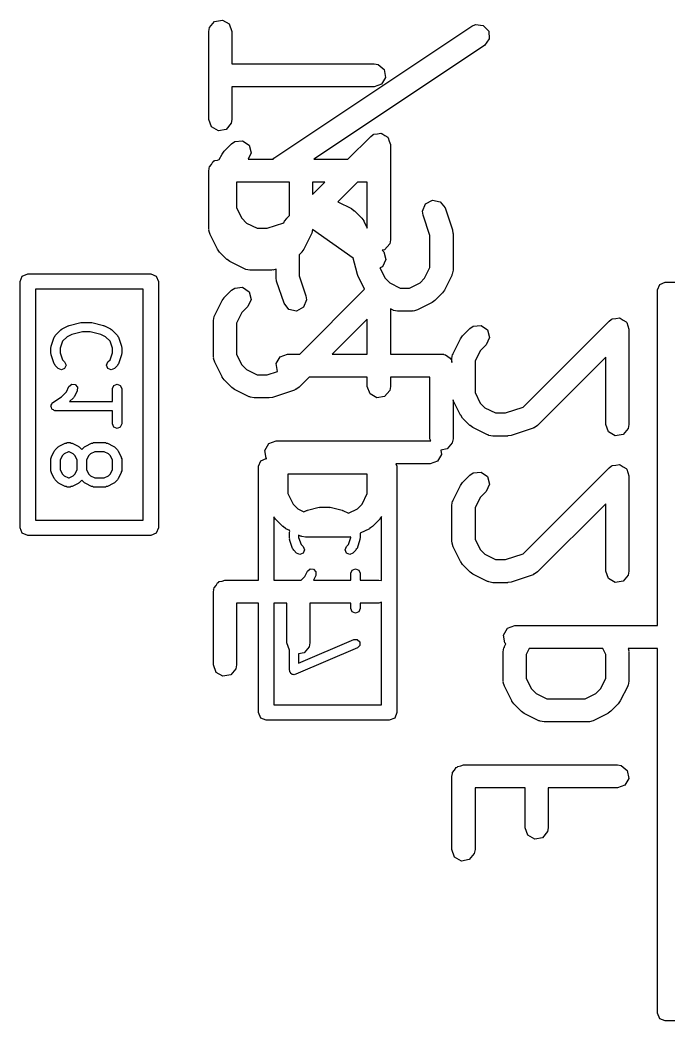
# Model space of a CAD drawing. Extents: x 0.04 to 2.09, y 0.3 to 3.78.
# Drawn here: x 1.0965 to 1.2625, y 0.2996 to 0.5556 of the extents above; entities that cross this region are included whole.
import ezdxf

# ---------------------------------------------------------------- set-up
doc = ezdxf.new("R2010")
doc.units = 0
doc.header["$MEASUREMENT"] = 0
doc.layers.add('BLACK', color=7, linetype='CONTINUOUS')

msp = doc.modelspace()

# ---------------------------------------------------------------- linework, layer by layer
at = {"layer": 'BLACK', "linetype": 'CONTINUOUS'}
for p, q in [((1.14626, 0.555238), (1.14824, 0.555589)), ((1.14824, 0.555589), (1.14999, 0.554579)), ((1.14478, 0.552681), (1.14496, 0.553691)), ((1.14496, 0.553691), (1.14626, 0.555238)), ((1.14999, 0.554579), (1.15068, 0.552681)), ((1.16142, 0.520282), (1.21204, 0.554028)), ((1.21204, 0.554028), (1.21298, 0.55444)), ((1.21298, 0.55444), (1.21499, 0.554218)), ((1.21499, 0.554218), (1.21638, 0.552757)), ((1.14478, 0.530184), (1.14478, 0.552681)), ((1.15068, 0.552681), (1.15068, 0.544385)), ((1.21651, 0.550742), (1.21532, 0.549114)), ((1.21638, 0.552757), (1.21651, 0.550742)), ((1.21532, 0.549114), (1.17167, 0.520013)), ((1.15068, 0.544385), (1.1871, 0.544385)), ((1.1871, 0.544385), (1.18811, 0.544207)), ((1.18811, 0.544207), (1.18966, 0.542909)), ((1.18966, 0.542909), (1.19001, 0.54092)), ((1.19001, 0.54092), (1.189, 0.53917)), ((1.1871, 0.53848), (1.15068, 0.53848)), ((1.15068, 0.53848), (1.15068, 0.530184)), ((1.189, 0.53917), (1.1871, 0.53848)), ((1.14547, 0.528286), (1.14478, 0.530184)), ((1.15068, 0.530184), (1.15051, 0.529174)), ((1.14722, 0.527276), (1.14547, 0.528286)), ((1.14921, 0.527627), (1.14722, 0.527276)), ((1.15051, 0.529174), (1.14921, 0.527627)), ((1.18038, 0.520013), (1.18619, 0.525827)), ((1.18619, 0.525827), (1.18672, 0.526197)), ((1.18672, 0.526197), (1.18681, 0.526296)), ((1.18681, 0.526296), (1.18688, 0.52631)), ((1.18688, 0.52631), (1.18703, 0.526415)), ((1.18703, 0.526415), (1.18792, 0.526493)), ((1.18792, 0.526493), (1.1888, 0.526647)), ((1.1888, 0.526647), (1.18891, 0.52658)), ((1.18891, 0.52658), (1.18905, 0.526591)), ((1.18905, 0.526591), (1.18977, 0.526082)), ((1.18977, 0.526082), (1.19054, 0.525637)), ((1.19054, 0.525637), (1.19059, 0.52551)), ((1.19059, 0.52551), (1.1907, 0.525433)), ((1.1907, 0.525433), (1.19093, 0.524574)), ((1.1487, 0.522078), (1.15057, 0.523952)), ((1.15057, 0.523952), (1.15141, 0.524541)), ((1.15141, 0.524541), (1.15343, 0.524717)), ((1.15343, 0.524717), (1.15508, 0.523558)), ((1.15508, 0.523558), (1.1556, 0.521607)), ((1.19093, 0.524574), (1.19124, 0.523739)), ((1.19124, 0.523739), (1.19124, 0.499367)), ((1.14626, 0.519618), (1.14701, 0.519751)), ((1.14701, 0.519751), (1.14745, 0.519909)), ((1.14745, 0.519909), (1.14815, 0.52131)), ((1.14815, 0.52131), (1.14867, 0.522019)), ((1.14867, 0.522019), (1.1487, 0.522078)), ((1.1556, 0.521607), (1.15486, 0.520013)), ((1.15486, 0.520013), (1.16123, 0.520013)), ((1.16123, 0.520013), (1.16142, 0.520282)), ((1.17167, 0.520013), (1.18038, 0.520013)), ((1.14478, 0.51706), (1.14485, 0.517444)), ((1.14482, 0.517573), (1.14489, 0.517687)), ((1.14485, 0.517444), (1.14482, 0.517573)), ((1.14489, 0.517687), (1.14496, 0.51807)), ((1.14496, 0.51807), (1.14545, 0.518658)), ((1.14545, 0.518658), (1.14583, 0.519322)), ((1.14583, 0.519322), (1.14608, 0.519413)), ((1.14608, 0.519413), (1.14626, 0.519618)), ((1.14478, 0.502062), (1.14478, 0.51706)), ((1.15187, 0.514108), (1.15187, 0.507563)), ((1.1654, 0.514108), (1.15187, 0.514108)), ((1.1654, 0.505593), (1.1654, 0.514108)), ((1.17131, 0.514108), (1.17131, 0.510939)), ((1.17131, 0.510939), (1.17448, 0.514108)), ((1.17448, 0.514108), (1.17131, 0.514108)), ((1.18283, 0.514108), (1.17779, 0.509074)), ((1.18533, 0.514108), (1.18283, 0.514108)), ((1.18533, 0.502388), (1.18533, 0.514108)), ((1.20022, 0.508536), (1.202, 0.509498)), ((1.202, 0.509498), (1.20398, 0.509093)), ((1.15187, 0.507563), (1.15321, 0.504866)), ((1.17779, 0.509074), (1.18125, 0.507343)), ((1.18125, 0.507343), (1.18196, 0.506817)), ((1.19948, 0.506657), (1.20022, 0.508536)), ((1.20398, 0.509093), (1.20523, 0.50751)), ((1.20523, 0.50751), (1.20711, 0.501886)), ((1.15321, 0.504866), (1.15441, 0.503669)), ((1.16417, 0.504148), (1.1647, 0.504857)), ((1.1647, 0.504857), (1.16472, 0.504915)), ((1.16472, 0.504915), (1.1654, 0.505593)), ((1.18196, 0.506817), (1.18202, 0.50679)), ((1.18202, 0.50679), (1.1839, 0.504915)), ((1.1839, 0.504915), (1.1844, 0.504192)), ((1.19963, 0.505643), (1.19948, 0.506657)), ((1.20135, 0.500473), (1.19963, 0.505643)), ((1.14484, 0.501896), (1.14478, 0.502062)), ((1.1448, 0.501725), (1.14484, 0.501896)), ((1.15441, 0.503669), (1.15711, 0.50232)), ((1.15711, 0.50232), (1.15968, 0.50232)), ((1.15968, 0.50232), (1.16397, 0.50375)), ((1.16397, 0.50375), (1.16417, 0.504148)), ((1.1713, 0.502021), (1.17113, 0.501052)), ((1.18173, 0.494719), (1.1713, 0.502021)), ((1.1844, 0.504192), (1.18445, 0.504148)), ((1.18445, 0.504148), (1.18533, 0.502388)), ((1.20711, 0.501886), (1.20724, 0.501013)), ((1.14509, 0.500742), (1.1448, 0.501725)), ((1.14697, 0.496992), (1.14509, 0.500742)), ((1.17099, 0.500742), (1.16912, 0.496992)), ((1.17102, 0.500917), (1.17099, 0.500742)), ((1.17113, 0.501052), (1.17102, 0.500917)), ((1.19124, 0.499367), (1.19106, 0.498357)), ((1.20135, 0.492276), (1.20135, 0.500473)), ((1.20724, 0.501013), (1.20726, 0.500952)), ((1.20726, 0.500952), (1.20726, 0.491579)), ((1.14701, 0.496948), (1.14697, 0.496992)), ((1.14752, 0.496225), (1.14701, 0.496948)), ((1.16912, 0.496992), (1.16859, 0.496283)), ((1.18976, 0.49681), (1.18909, 0.496691)), ((1.18909, 0.496691), (1.18952, 0.496257)), ((1.19106, 0.498357), (1.18976, 0.49681)), ((1.14939, 0.49435), (1.14752, 0.496225)), ((1.14945, 0.494323), (1.14939, 0.49435)), ((1.15016, 0.493797), (1.14945, 0.494323)), ((1.16857, 0.496225), (1.16789, 0.495547)), ((1.16789, 0.495547), (1.16789, 0.490183)), ((1.16859, 0.496283), (1.16857, 0.496225)), ((1.18269, 0.490862), (1.18173, 0.494719)), ((1.19004, 0.494306), (1.18919, 0.492476)), ((1.18952, 0.496257), (1.19004, 0.494306)), ((1.15391, 0.491922), (1.15016, 0.493797)), ((1.15409, 0.491902), (1.15391, 0.491922)), ((1.15422, 0.491789), (1.15409, 0.491902)), ((1.15523, 0.49161), (1.15422, 0.491789)), ((1.16085, 0.49161), (1.15523, 0.49161)), ((1.16102, 0.491671), (1.16085, 0.49161)), ((1.16119, 0.49163), (1.16102, 0.491671)), ((1.16198, 0.491865), (1.16119, 0.49163)), ((1.16198, 0.489704), (1.16198, 0.491865)), ((1.18919, 0.492476), (1.18856, 0.492181)), ((1.18856, 0.492181), (1.18986, 0.489578)), ((1.2, 0.489578), (1.20135, 0.492276)), ((1.20726, 0.491579), (1.20708, 0.490569)), ((1.09646, 0.488681), (1.09703, 0.490073)), ((1.09703, 0.490073), (1.09843, 0.49065)), ((1.09843, 0.49065), (1.12992, 0.49065)), ((1.12992, 0.49065), (1.13131, 0.490073)), ((1.13131, 0.490073), (1.13189, 0.488681)), ((1.16201, 0.489643), (1.16198, 0.489704)), ((1.16213, 0.48877), (1.16201, 0.489643)), ((1.16789, 0.490183), (1.16961, 0.485013)), ((1.18277, 0.490746), (1.18269, 0.490862)), ((1.18292, 0.490258), (1.18277, 0.490746)), ((1.18465, 0.486789), (1.18292, 0.490258)), ((1.18986, 0.489578), (1.19106, 0.488381)), ((1.19881, 0.488381), (1.2, 0.489578)), ((1.20695, 0.490258), (1.20507, 0.486509)), ((1.20697, 0.490433), (1.20695, 0.490258)), ((1.20708, 0.490569), (1.20697, 0.490433)), ((1.09646, 0.425689), (1.09646, 0.488681)), ((1.10039, 0.486713), (1.10039, 0.427657)), ((1.12795, 0.486713), (1.10039, 0.486713)), ((1.12795, 0.427657), (1.12795, 0.486713)), ((1.13189, 0.488681), (1.13189, 0.425689)), ((1.1487, 0.484582), (1.15057, 0.486457)), ((1.15057, 0.486457), (1.15141, 0.487045)), ((1.15141, 0.487045), (1.15343, 0.487221)), ((1.15343, 0.487221), (1.15508, 0.486063)), ((1.16401, 0.483146), (1.16213, 0.48877)), ((1.16802, 0.470159), (1.18465, 0.486789)), ((1.19106, 0.488381), (1.19375, 0.487032)), ((1.19375, 0.487032), (1.19611, 0.487032)), ((1.19611, 0.487032), (1.19881, 0.488381)), ((1.20507, 0.486509), (1.20455, 0.485799)), ((1.25957, 0.486575), (1.26014, 0.487967)), ((1.25957, 0.400708), (1.25957, 0.486575)), ((1.26014, 0.487967), (1.26154, 0.488543)), ((1.26154, 0.488543), (1.71035, 0.488543)), ((1.14815, 0.483815), (1.14867, 0.484524)), ((1.14867, 0.484524), (1.1487, 0.484582)), ((1.1556, 0.484112), (1.15475, 0.482281)), ((1.15508, 0.486063), (1.1556, 0.484112)), ((1.16976, 0.483999), (1.16902, 0.48212)), ((1.16961, 0.485013), (1.16976, 0.483999)), ((1.20452, 0.485741), (1.20264, 0.483866)), ((1.20455, 0.485799), (1.20452, 0.485741)), ((1.14627, 0.480065), (1.14815, 0.483815)), ((1.15475, 0.482281), (1.15321, 0.480745)), ((1.16527, 0.481564), (1.16401, 0.483146)), ((1.16724, 0.481159), (1.16527, 0.481564)), ((1.16902, 0.48212), (1.16724, 0.481159)), ((1.19174, 0.481439), (1.19124, 0.481689)), ((1.19124, 0.481689), (1.19124, 0.470159)), ((1.19191, 0.481418), (1.19174, 0.481439)), ((1.19205, 0.481305), (1.19191, 0.481418)), ((1.19813, 0.481439), (1.19714, 0.481146)), ((1.20188, 0.483313), (1.19813, 0.481439)), ((1.20192, 0.48336), (1.20188, 0.483313)), ((1.20264, 0.483866), (1.20192, 0.48336)), ((1.14596, 0.478745), (1.14614, 0.479755)), ((1.14614, 0.479755), (1.14625, 0.47989)), ((1.14625, 0.47989), (1.14627, 0.480065)), ((1.15321, 0.480745), (1.15187, 0.478048)), ((1.18533, 0.479115), (1.17637, 0.470159)), ((1.18533, 0.470159), (1.18533, 0.479115)), ((1.19306, 0.481127), (1.19205, 0.481305)), ((1.19681, 0.481127), (1.19306, 0.481127)), ((1.19697, 0.481187), (1.19681, 0.481127)), ((1.19714, 0.481146), (1.19697, 0.481187)), ((1.24722, 0.478583), (1.24775, 0.478953)), ((1.24775, 0.478953), (1.24783, 0.479052)), ((1.24783, 0.479052), (1.24791, 0.479066)), ((1.24791, 0.479066), (1.24806, 0.479171)), ((1.24806, 0.479171), (1.24894, 0.479249)), ((1.24894, 0.479249), (1.24982, 0.479403)), ((1.24982, 0.479403), (1.24994, 0.479336)), ((1.24994, 0.479336), (1.25007, 0.479347)), ((1.25007, 0.479347), (1.2508, 0.478838)), ((1.2508, 0.478838), (1.25157, 0.478393)), ((1.10546, 0.474893), (1.10696, 0.476393)), ((1.10696, 0.476393), (1.10714, 0.476467)), ((1.10714, 0.476467), (1.10727, 0.476614)), ((1.10727, 0.476614), (1.10877, 0.477364)), ((1.10877, 0.477364), (1.1089, 0.477374)), ((1.1089, 0.477374), (1.10901, 0.477454)), ((1.10901, 0.477454), (1.11201, 0.478203)), ((1.11201, 0.478203), (1.11216, 0.478181)), ((1.11216, 0.478181), (1.1123, 0.478239)), ((1.1123, 0.478239), (1.11455, 0.478239)), ((1.11455, 0.478239), (1.11469, 0.478181)), ((1.11469, 0.478181), (1.11483, 0.478203)), ((1.11483, 0.478203), (1.11783, 0.477454)), ((1.11783, 0.477454), (1.11794, 0.477374)), ((1.11794, 0.477374), (1.11808, 0.477364)), ((1.11808, 0.477364), (1.11958, 0.476614)), ((1.11958, 0.476614), (1.1197, 0.476467)), ((1.1197, 0.476467), (1.11988, 0.476393)), ((1.11988, 0.476393), (1.12138, 0.474893)), ((1.14596, 0.469371), (1.14596, 0.478745)), ((1.15187, 0.478048), (1.15187, 0.470068)), ((1.20972, 0.474834), (1.2116, 0.476708)), ((1.2116, 0.476708), (1.21244, 0.477296)), ((1.21244, 0.477296), (1.21445, 0.477473)), ((1.21445, 0.477473), (1.2161, 0.476314)), ((1.2161, 0.476314), (1.21663, 0.474363)), ((1.22521, 0.456579), (1.24722, 0.478583)), ((1.25157, 0.478393), (1.25161, 0.478266)), ((1.25161, 0.478266), (1.25173, 0.478189)), ((1.25173, 0.478189), (1.25196, 0.47733)), ((1.25196, 0.47733), (1.25226, 0.476495)), ((1.25226, 0.476495), (1.25226, 0.452123)), ((1.10443, 0.472182), (1.10518, 0.474431)), ((1.10518, 0.474431), (1.10536, 0.474639)), ((1.10536, 0.474639), (1.10546, 0.474893)), ((1.1085, 0.474587), (1.10733, 0.47342)), ((1.10971, 0.475193), (1.1085, 0.474587)), ((1.11244, 0.475876), (1.10971, 0.475193)), ((1.1144, 0.475876), (1.11244, 0.475876)), ((1.11714, 0.475193), (1.1144, 0.475876)), ((1.11835, 0.474587), (1.11714, 0.475193)), ((1.11952, 0.47342), (1.11835, 0.474587)), ((1.12138, 0.474893), (1.12149, 0.474639)), ((1.12149, 0.474639), (1.12167, 0.474431)), ((1.12167, 0.474431), (1.12242, 0.472182)), ((1.2073, 0.470317), (1.20917, 0.474066)), ((1.20917, 0.474066), (1.2097, 0.474775)), ((1.2097, 0.474775), (1.20972, 0.474834)), ((1.21663, 0.474363), (1.21577, 0.472532)), ((1.10437, 0.471808), (1.10444, 0.471988)), ((1.10437, 0.470308), (1.10437, 0.471808)), ((1.10444, 0.471988), (1.10443, 0.472182)), ((1.10733, 0.47342), (1.10673, 0.471617)), ((1.10673, 0.471617), (1.10673, 0.4705)), ((1.12012, 0.471617), (1.11952, 0.47342)), ((1.12012, 0.4705), (1.12012, 0.471617)), ((1.12242, 0.472182), (1.1224, 0.471988)), ((1.1224, 0.471988), (1.12248, 0.471808)), ((1.12248, 0.471808), (1.12248, 0.470308)), ((1.21577, 0.472532), (1.21424, 0.470997)), ((1.10444, 0.470129), (1.10437, 0.470308)), ((1.10443, 0.469935), (1.10444, 0.470129)), ((1.10518, 0.467685), (1.10443, 0.469935)), ((1.10673, 0.4705), (1.10733, 0.468697)), ((1.10733, 0.468697), (1.10788, 0.468144)), ((1.11896, 0.468144), (1.11952, 0.468697)), ((1.11952, 0.468697), (1.12012, 0.4705)), ((1.12242, 0.469935), (1.12167, 0.467685)), ((1.12248, 0.470308), (1.1224, 0.470129)), ((1.1224, 0.470129), (1.12242, 0.469935)), ((1.14602, 0.469205), (1.14596, 0.469371)), ((1.14598, 0.469033), (1.14602, 0.469205)), ((1.14627, 0.46805), (1.14598, 0.469033)), ((1.15187, 0.470068), (1.15321, 0.467371)), ((1.16203, 0.467719), (1.16304, 0.469469)), ((1.16304, 0.469469), (1.16494, 0.470159)), ((1.16494, 0.470159), (1.16802, 0.470159)), ((1.17637, 0.470159), (1.18533, 0.470159)), ((1.19124, 0.470159), (1.20431, 0.470159)), ((1.20431, 0.470159), (1.20469, 0.470092)), ((1.20469, 0.470092), (1.20482, 0.470115)), ((1.20482, 0.470115), (1.20493, 0.470049)), ((1.20493, 0.470049), (1.20532, 0.469981)), ((1.20532, 0.469981), (1.2059, 0.469488)), ((1.2059, 0.469488), (1.20657, 0.469105)), ((1.20657, 0.469105), (1.20666, 0.468854)), ((1.20666, 0.468854), (1.20686, 0.468683)), ((1.20686, 0.468683), (1.20698, 0.468002)), ((1.20698, 0.468996), (1.20716, 0.470006)), ((1.20698, 0.468002), (1.20698, 0.468996)), ((1.20716, 0.470006), (1.20727, 0.470141)), ((1.20727, 0.470141), (1.2073, 0.470317)), ((1.21424, 0.470997), (1.21289, 0.468299)), ((1.24635, 0.469367), (1.2289, 0.45191)), ((1.24635, 0.452123), (1.24635, 0.469367)), ((1.10536, 0.467478), (1.10518, 0.467685)), ((1.10546, 0.467224), (1.10536, 0.467478)), ((1.10621, 0.466474), (1.10546, 0.467224)), ((1.10705, 0.466128), (1.10621, 0.466474)), ((1.10788, 0.466474), (1.10705, 0.466128)), ((1.10788, 0.468144), (1.10823, 0.467309)), ((1.10823, 0.467309), (1.10788, 0.466474)), ((1.11862, 0.467309), (1.11896, 0.468144)), ((1.11896, 0.466474), (1.11862, 0.467309)), ((1.1198, 0.466128), (1.11896, 0.466474)), ((1.12063, 0.466474), (1.1198, 0.466128)), ((1.12138, 0.467224), (1.12063, 0.466474)), ((1.12149, 0.467478), (1.12138, 0.467224)), ((1.12167, 0.467685), (1.12149, 0.467478)), ((1.14815, 0.464301), (1.14627, 0.46805)), ((1.15321, 0.467371), (1.15441, 0.466173)), ((1.15441, 0.466173), (1.15711, 0.464825)), ((1.16238, 0.46573), (1.16203, 0.467719)), ((1.21289, 0.468299), (1.21289, 0.460319)), ((1.14819, 0.464257), (1.14815, 0.464301)), ((1.1487, 0.463534), (1.14819, 0.464257)), ((1.15057, 0.461659), (1.1487, 0.463534)), ((1.15711, 0.464825), (1.15968, 0.464825)), ((1.15968, 0.464825), (1.16238, 0.465726)), ((1.16238, 0.465726), (1.16238, 0.46573)), ((1.17047, 0.464254), (1.16787, 0.461659)), ((1.18533, 0.464254), (1.17047, 0.464254)), ((1.18533, 0.461872), (1.18533, 0.464254)), ((1.20135, 0.464254), (1.19124, 0.464254)), ((1.19124, 0.464254), (1.19124, 0.461872)), ((1.20135, 0.448459), (1.20135, 0.464254)), ((1.10833, 0.460509), (1.10899, 0.461838)), ((1.10899, 0.461838), (1.10968, 0.46243)), ((1.10968, 0.46243), (1.11058, 0.462366)), ((1.11058, 0.462366), (1.11117, 0.461683)), ((1.11117, 0.461683), (1.11111, 0.460781)), ((1.12012, 0.46131), (1.12046, 0.462145)), ((1.12012, 0.457991), (1.12012, 0.46131)), ((1.12046, 0.462145), (1.1213, 0.462491)), ((1.1213, 0.462491), (1.12213, 0.462145)), ((1.12213, 0.462145), (1.12248, 0.46131)), ((1.12248, 0.46131), (1.12248, 0.452311)), ((1.15063, 0.461632), (1.15057, 0.461659)), ((1.15134, 0.461106), (1.15063, 0.461632)), ((1.15509, 0.459231), (1.15134, 0.461106)), ((1.16672, 0.460946), (1.16109, 0.459071)), ((1.16686, 0.461055), (1.16672, 0.460946)), ((1.16703, 0.461071), (1.16686, 0.461055)), ((1.16787, 0.461659), (1.16703, 0.461071)), ((1.18602, 0.459974), (1.18533, 0.461872)), ((1.19106, 0.460862), (1.18976, 0.459315)), ((1.19124, 0.461872), (1.19106, 0.460862)), ((1.10489, 0.457793), (1.10705, 0.459228)), ((1.10705, 0.459228), (1.10833, 0.460509)), ((1.11013, 0.458975), (1.10915, 0.457991)), ((1.11021, 0.459154), (1.11013, 0.458975)), ((1.11036, 0.459281), (1.11021, 0.459154)), ((1.11111, 0.460781), (1.11036, 0.459281)), ((1.15527, 0.459211), (1.15509, 0.459231)), ((1.1554, 0.459097), (1.15527, 0.459211)), ((1.15641, 0.458919), (1.1554, 0.459097)), ((1.16016, 0.458919), (1.15641, 0.458919)), ((1.16022, 0.458941), (1.16016, 0.458919)), ((1.16109, 0.459071), (1.16022, 0.458941)), ((1.18777, 0.458964), (1.18602, 0.459974)), ((1.18976, 0.459315), (1.18777, 0.458964)), ((1.2073, 0.458302), (1.20726, 0.458423)), ((1.20726, 0.458423), (1.20726, 0.448459)), ((1.20917, 0.454552), (1.2073, 0.458302)), ((1.21289, 0.460319), (1.21424, 0.457622)), ((1.10437, 0.45681), (1.10441, 0.456922)), ((1.1045, 0.456492), (1.10437, 0.45681)), ((1.10439, 0.457042), (1.10458, 0.457328)), ((1.10441, 0.456922), (1.10439, 0.457042)), ((1.10457, 0.456155), (1.1045, 0.456492)), ((1.10467, 0.456087), (1.10457, 0.456155)), ((1.10458, 0.457328), (1.10471, 0.457645)), ((1.10471, 0.455975), (1.10467, 0.456087)), ((1.10471, 0.457645), (1.10483, 0.457692)), ((1.10503, 0.455843), (1.10471, 0.455975)), ((1.10483, 0.457692), (1.10489, 0.457793)), ((1.10532, 0.455652), (1.10503, 0.455843)), ((1.10915, 0.457991), (1.12012, 0.457991)), ((1.21424, 0.457622), (1.21543, 0.456425)), ((1.21543, 0.456425), (1.21813, 0.455076)), ((1.22071, 0.455076), (1.22521, 0.456579)), ((1.10544, 0.455676), (1.10532, 0.455652)), ((1.10555, 0.455629), (1.10544, 0.455676)), ((1.12012, 0.455629), (1.10555, 0.455629)), ((1.12012, 0.452311), (1.12012, 0.455629)), ((1.20922, 0.454508), (1.20917, 0.454552)), ((1.20972, 0.453785), (1.20922, 0.454508)), ((1.2116, 0.45191), (1.20972, 0.453785)), ((1.21813, 0.455076), (1.22071, 0.455076)), ((1.12046, 0.451476), (1.12012, 0.452311)), ((1.1213, 0.45113), (1.12046, 0.451476)), ((1.12213, 0.451476), (1.1213, 0.45113)), ((1.12248, 0.452311), (1.12213, 0.451476)), ((1.21166, 0.451883), (1.2116, 0.45191)), ((1.21237, 0.451357), (1.21166, 0.451883)), ((1.21611, 0.449482), (1.21237, 0.451357)), ((1.22774, 0.451197), (1.22212, 0.449322)), ((1.22788, 0.451306), (1.22774, 0.451197)), ((1.22806, 0.451322), (1.22788, 0.451306)), ((1.2289, 0.45191), (1.22806, 0.451322)), ((1.24704, 0.450225), (1.24635, 0.452123)), ((1.25208, 0.451113), (1.25078, 0.449566)), ((1.25226, 0.452123), (1.25208, 0.451113)), ((1.20155, 0.447927), (1.20135, 0.448459)), ((1.20726, 0.448459), (1.20708, 0.447449)), ((1.21629, 0.449462), (1.21611, 0.449482)), ((1.21643, 0.449349), (1.21629, 0.449462)), ((1.21744, 0.44917), (1.21643, 0.449349)), ((1.22118, 0.44917), (1.21744, 0.44917)), ((1.22125, 0.449192), (1.22118, 0.44917)), ((1.22212, 0.449322), (1.22125, 0.449192)), ((1.24879, 0.449215), (1.24704, 0.450225)), ((1.25078, 0.449566), (1.24879, 0.449215)), ((1.10539, 0.445467), (1.10546, 0.445647)), ((1.10546, 0.445647), (1.10621, 0.446397)), ((1.10621, 0.446397), (1.10639, 0.446471)), ((1.10639, 0.446471), (1.10652, 0.446618)), ((1.10652, 0.446618), (1.10802, 0.447368)), ((1.10802, 0.447368), (1.10829, 0.447387)), ((1.10829, 0.447387), (1.10855, 0.447493)), ((1.10855, 0.447493), (1.1093, 0.447493)), ((1.1093, 0.447493), (1.10955, 0.447387)), ((1.10955, 0.447387), (1.10983, 0.447368)), ((1.10983, 0.447368), (1.11133, 0.446618)), ((1.11133, 0.446618), (1.11145, 0.446471)), ((1.11145, 0.446471), (1.11163, 0.446397)), ((1.11163, 0.446397), (1.1123, 0.445732)), ((1.1123, 0.445732), (1.11296, 0.446397)), ((1.11296, 0.446397), (1.11314, 0.446471)), ((1.11314, 0.446471), (1.11327, 0.446618)), ((1.11327, 0.446618), (1.11477, 0.447368)), ((1.11477, 0.447368), (1.11504, 0.447387)), ((1.11504, 0.447387), (1.1153, 0.447493)), ((1.1153, 0.447493), (1.1183, 0.447493)), ((1.1183, 0.447493), (1.11855, 0.447387)), ((1.11855, 0.447387), (1.11883, 0.447368)), ((1.11883, 0.447368), (1.12033, 0.446618)), ((1.12033, 0.446618), (1.12045, 0.446471)), ((1.12045, 0.446471), (1.12063, 0.446397)), ((1.12063, 0.446397), (1.12138, 0.445647)), ((1.12138, 0.445647), (1.12146, 0.445467)), ((1.15913, 0.445512), (1.16014, 0.447261)), ((1.15948, 0.443523), (1.15913, 0.445512)), ((1.16014, 0.447261), (1.16204, 0.447952)), ((1.16204, 0.447952), (1.20141, 0.447952)), ((1.20141, 0.447952), (1.20155, 0.447927)), ((1.20578, 0.445902), (1.20412, 0.445608)), ((1.20412, 0.445608), (1.20431, 0.444486)), ((1.20708, 0.447449), (1.20578, 0.445902)), ((1.10437, 0.443312), (1.10447, 0.443566)), ((1.10437, 0.440312), (1.10437, 0.443312)), ((1.10447, 0.443566), (1.10449, 0.44384)), ((1.10449, 0.44384), (1.10524, 0.44534)), ((1.10524, 0.44534), (1.10539, 0.445467)), ((1.10727, 0.444112), (1.10673, 0.443033)), ((1.10673, 0.443033), (1.10673, 0.440591)), ((1.10775, 0.444591), (1.10727, 0.444112)), ((1.10883, 0.44513), (1.10775, 0.444591)), ((1.10902, 0.44513), (1.10883, 0.44513)), ((1.1101, 0.444591), (1.10902, 0.44513)), ((1.11058, 0.444112), (1.1101, 0.444591)), ((1.11112, 0.443033), (1.11058, 0.444112)), ((1.11112, 0.440591), (1.11112, 0.443033)), ((1.11402, 0.444112), (1.11348, 0.443033)), ((1.11348, 0.443033), (1.11348, 0.440591)), ((1.1145, 0.444591), (1.11402, 0.444112)), ((1.11558, 0.44513), (1.1145, 0.444591)), ((1.11802, 0.44513), (1.11558, 0.44513)), ((1.1191, 0.444591), (1.11802, 0.44513)), ((1.11958, 0.444112), (1.1191, 0.444591)), ((1.12012, 0.443033), (1.11958, 0.444112)), ((1.12012, 0.440591), (1.12012, 0.443033)), ((1.12146, 0.445467), (1.1216, 0.44534)), ((1.1216, 0.44534), (1.12235, 0.44384)), ((1.12235, 0.44384), (1.12237, 0.443566)), ((1.12237, 0.443566), (1.12248, 0.443312)), ((1.12248, 0.443312), (1.12248, 0.440312)), ((1.15806, 0.442829), (1.15945, 0.443406)), ((1.15945, 0.443406), (1.15962, 0.443406)), ((1.15962, 0.443406), (1.15948, 0.443523)), ((1.20431, 0.444486), (1.2033, 0.442737)), ((1.10673, 0.440591), (1.10727, 0.439512)), ((1.11058, 0.439512), (1.11112, 0.440591)), ((1.11348, 0.440591), (1.11402, 0.439512)), ((1.11958, 0.439512), (1.12012, 0.440591)), ((1.15748, 0.441437), (1.15806, 0.442829)), ((1.15748, 0.412331), (1.15748, 0.441437)), ((1.20141, 0.442046), (1.19266, 0.442046)), ((1.19266, 0.442046), (1.19291, 0.441437)), ((1.19291, 0.441437), (1.19291, 0.378445)), ((1.2033, 0.442737), (1.20141, 0.442046)), ((1.22521, 0.419083), (1.24722, 0.441088)), ((1.24722, 0.441088), (1.24775, 0.441457)), ((1.24775, 0.441457), (1.24783, 0.441557)), ((1.24783, 0.441557), (1.24791, 0.441571)), ((1.24791, 0.441571), (1.24806, 0.441676)), ((1.24806, 0.441676), (1.24894, 0.441753)), ((1.24894, 0.441753), (1.24982, 0.441908)), ((1.24982, 0.441908), (1.24994, 0.44184)), ((1.24994, 0.44184), (1.25007, 0.441852)), ((1.25007, 0.441852), (1.2508, 0.441342)), ((1.2508, 0.441342), (1.25157, 0.440898)), ((1.25157, 0.440898), (1.25161, 0.440771)), ((1.25161, 0.440771), (1.25173, 0.440693)), ((1.25173, 0.440693), (1.25196, 0.439835)), ((1.10447, 0.440058), (1.10437, 0.440312)), ((1.10449, 0.439784), (1.10447, 0.440058)), ((1.10524, 0.438284), (1.10449, 0.439784)), ((1.10539, 0.438157), (1.10524, 0.438284)), ((1.10546, 0.437977), (1.10539, 0.438157)), ((1.10621, 0.437227), (1.10546, 0.437977)), ((1.10727, 0.439512), (1.10775, 0.439033)), ((1.10775, 0.439033), (1.10883, 0.438494)), ((1.10883, 0.438494), (1.10902, 0.438494)), ((1.10902, 0.438494), (1.1101, 0.439033)), ((1.1101, 0.439033), (1.11058, 0.439512)), ((1.1123, 0.437892), (1.11163, 0.437227)), ((1.11296, 0.437227), (1.1123, 0.437892)), ((1.11402, 0.439512), (1.1145, 0.439033)), ((1.1145, 0.439033), (1.11558, 0.438494)), ((1.11558, 0.438494), (1.11802, 0.438494)), ((1.11802, 0.438494), (1.1191, 0.439033)), ((1.1191, 0.439033), (1.11958, 0.439512)), ((1.12138, 0.437977), (1.12063, 0.437227)), ((1.12146, 0.438157), (1.12138, 0.437977)), ((1.1216, 0.438284), (1.12146, 0.438157)), ((1.12235, 0.439784), (1.1216, 0.438284)), ((1.12237, 0.440058), (1.12235, 0.439784)), ((1.12248, 0.440312), (1.12237, 0.440058)), ((1.16499, 0.439469), (1.16499, 0.434448)), ((1.18533, 0.439469), (1.16499, 0.439469)), ((1.18533, 0.434448), (1.18533, 0.439469)), ((1.20972, 0.437338), (1.2116, 0.439213)), ((1.2116, 0.439213), (1.21244, 0.439801)), ((1.21244, 0.439801), (1.21445, 0.439977)), ((1.21445, 0.439977), (1.2161, 0.438819)), ((1.2161, 0.438819), (1.21663, 0.436868)), ((1.25196, 0.439835), (1.25226, 0.439)), ((1.25226, 0.439), (1.25226, 0.414628)), ((1.10639, 0.437153), (1.10621, 0.437227)), ((1.10652, 0.437006), (1.10639, 0.437153)), ((1.10802, 0.436256), (1.10652, 0.437006)), ((1.10829, 0.436237), (1.10802, 0.436256)), ((1.10855, 0.436131), (1.10829, 0.436237)), ((1.1093, 0.436131), (1.10855, 0.436131)), ((1.10955, 0.436237), (1.1093, 0.436131)), ((1.10983, 0.436256), (1.10955, 0.436237)), ((1.11133, 0.437006), (1.10983, 0.436256)), ((1.11145, 0.437153), (1.11133, 0.437006)), ((1.11163, 0.437227), (1.11145, 0.437153)), ((1.11314, 0.437153), (1.11296, 0.437227)), ((1.11327, 0.437006), (1.11314, 0.437153)), ((1.11477, 0.436256), (1.11327, 0.437006)), ((1.11504, 0.436237), (1.11477, 0.436256)), ((1.1153, 0.436131), (1.11504, 0.436237)), ((1.1183, 0.436131), (1.1153, 0.436131)), ((1.11855, 0.436237), (1.1183, 0.436131)), ((1.11883, 0.436256), (1.11855, 0.436237)), ((1.12033, 0.437006), (1.11883, 0.436256)), ((1.12045, 0.437153), (1.12033, 0.437006)), ((1.12063, 0.437227), (1.12045, 0.437153)), ((1.2073, 0.432821), (1.20917, 0.436571)), ((1.20917, 0.436571), (1.2097, 0.43728)), ((1.2097, 0.43728), (1.20972, 0.437338)), ((1.21663, 0.436868), (1.21577, 0.435037)), ((1.16499, 0.434448), (1.16634, 0.43175)), ((1.18398, 0.43175), (1.18533, 0.434448)), ((1.20727, 0.432646), (1.2073, 0.432821)), ((1.21424, 0.433501), (1.21289, 0.430804)), ((1.21577, 0.435037), (1.21424, 0.433501)), ((1.16634, 0.43175), (1.16753, 0.430553)), ((1.16753, 0.430553), (1.1691, 0.429772)), ((1.1691, 0.429772), (1.16979, 0.43012)), ((1.16979, 0.43012), (1.16993, 0.43013)), ((1.16993, 0.43013), (1.17004, 0.430209)), ((1.17004, 0.430209), (1.17304, 0.430959)), ((1.17304, 0.430959), (1.17318, 0.430937)), ((1.17318, 0.430937), (1.17332, 0.430995)), ((1.17332, 0.430995), (1.17557, 0.430995)), ((1.17557, 0.430995), (1.17571, 0.430937)), ((1.17571, 0.430937), (1.17586, 0.430959)), ((1.17586, 0.430959), (1.17886, 0.430209)), ((1.17886, 0.430209), (1.17897, 0.43013)), ((1.17897, 0.43013), (1.1791, 0.43012)), ((1.1791, 0.43012), (1.18051, 0.429415)), ((1.18051, 0.429415), (1.18278, 0.430553)), ((1.18278, 0.430553), (1.18398, 0.43175)), ((1.20698, 0.431501), (1.20716, 0.432511)), ((1.20698, 0.422127), (1.20698, 0.431501)), ((1.20716, 0.432511), (1.20727, 0.432646)), ((1.21289, 0.430804), (1.21289, 0.422824)), ((1.24635, 0.431871), (1.2289, 0.414415)), ((1.24635, 0.414628), (1.24635, 0.431871)), ((1.10039, 0.427657), (1.12795, 0.427657)), ((1.16182, 0.427913), (1.16142, 0.428492)), ((1.16142, 0.428492), (1.16142, 0.412331)), ((1.1637, 0.426038), (1.16182, 0.427913)), ((1.1885, 0.427913), (1.18662, 0.426038)), ((1.18852, 0.427971), (1.1885, 0.427913)), ((1.18898, 0.428583), (1.18852, 0.427971)), ((1.18898, 0.412209), (1.18898, 0.428583)), ((1.09703, 0.424297), (1.09646, 0.425689)), ((1.13189, 0.425689), (1.13131, 0.424297)), ((1.16376, 0.426011), (1.1637, 0.426038)), ((1.16447, 0.425485), (1.16376, 0.426011)), ((1.16547, 0.424984), (1.16447, 0.425485)), ((1.18585, 0.425485), (1.1835, 0.424309)), ((1.1859, 0.425532), (1.18585, 0.425485)), ((1.18662, 0.426038), (1.1859, 0.425532)), ((1.09843, 0.42372), (1.09703, 0.424297)), ((1.12992, 0.42372), (1.09843, 0.42372)), ((1.13131, 0.424297), (1.12992, 0.42372)), ((1.16539, 0.424564), (1.16547, 0.424744)), ((1.16539, 0.423064), (1.16539, 0.424564)), ((1.16547, 0.422885), (1.16539, 0.423064)), ((1.16545, 0.424938), (1.16547, 0.424984)), ((1.16547, 0.424744), (1.16545, 0.424938)), ((1.16545, 0.422691), (1.16547, 0.422885)), ((1.1662, 0.420441), (1.16545, 0.422691)), ((1.16821, 0.42361), (1.16775, 0.423841)), ((1.16775, 0.423841), (1.16775, 0.423256)), ((1.16775, 0.423256), (1.16836, 0.421453)), ((1.16839, 0.42359), (1.16821, 0.42361)), ((1.16853, 0.423477), (1.16839, 0.42359)), ((1.16954, 0.423299), (1.16853, 0.423477)), ((1.18078, 0.423299), (1.16954, 0.423299)), ((1.18054, 0.421453), (1.18114, 0.423256)), ((1.18095, 0.423359), (1.18078, 0.423299)), ((1.18112, 0.423318), (1.18095, 0.423359)), ((1.18114, 0.423324), (1.18112, 0.423318)), ((1.18114, 0.423256), (1.18114, 0.423324)), ((1.18344, 0.422691), (1.18269, 0.420441)), ((1.1835, 0.423064), (1.18343, 0.422885)), ((1.18343, 0.422885), (1.18344, 0.422691)), ((1.1835, 0.424309), (1.1835, 0.423064)), ((1.21289, 0.422824), (1.21424, 0.420126)), ((1.16638, 0.420234), (1.1662, 0.420441)), ((1.16649, 0.419979), (1.16638, 0.420234)), ((1.16724, 0.41923), (1.16649, 0.419979)), ((1.16836, 0.421453), (1.16891, 0.4209)), ((1.16891, 0.4209), (1.16925, 0.420065)), ((1.16925, 0.420065), (1.16891, 0.419229)), ((1.17964, 0.420065), (1.17999, 0.4209)), ((1.17999, 0.419229), (1.17964, 0.420065)), ((1.17999, 0.4209), (1.18054, 0.421453)), ((1.18241, 0.419979), (1.18166, 0.41923)), ((1.18251, 0.420234), (1.18241, 0.419979)), ((1.18269, 0.420441), (1.18251, 0.420234)), ((1.20704, 0.421961), (1.20698, 0.422127)), ((1.207, 0.421789), (1.20704, 0.421961)), ((1.2073, 0.420806), (1.207, 0.421789)), ((1.20917, 0.417057), (1.2073, 0.420806)), ((1.21424, 0.420126), (1.21543, 0.418929)), ((1.16807, 0.418884), (1.16724, 0.41923)), ((1.16891, 0.419229), (1.16807, 0.418884)), ((1.18082, 0.418884), (1.17999, 0.419229)), ((1.18166, 0.41923), (1.18082, 0.418884)), ((1.21543, 0.418929), (1.21813, 0.417581)), ((1.21813, 0.417581), (1.22071, 0.417581)), ((1.22071, 0.417581), (1.22521, 0.419083)), ((1.17002, 0.414594), (1.1707, 0.415186)), ((1.1707, 0.415186), (1.1716, 0.415122)), ((1.1716, 0.415122), (1.17219, 0.414439)), ((1.18114, 0.414065), (1.18149, 0.414901)), ((1.18149, 0.414901), (1.18232, 0.415247)), ((1.18232, 0.415247), (1.18316, 0.414901)), ((1.18316, 0.414901), (1.1835, 0.414065)), ((1.20922, 0.417012), (1.20917, 0.417057)), ((1.20972, 0.416289), (1.20922, 0.417012)), ((1.2116, 0.414415), (1.20972, 0.416289)), ((1.14819, 0.412069), (1.14891, 0.412331)), ((1.14891, 0.412331), (1.15748, 0.412331)), ((1.16142, 0.412331), (1.16842, 0.412331)), ((1.16842, 0.412331), (1.16935, 0.413265)), ((1.16935, 0.413265), (1.17002, 0.414594)), ((1.17213, 0.413537), (1.17153, 0.412331)), ((1.17153, 0.412331), (1.18114, 0.412331)), ((1.17219, 0.414439), (1.17213, 0.413537)), ((1.18114, 0.412331), (1.18114, 0.414065)), ((1.1835, 0.414065), (1.1835, 0.412331)), ((1.1835, 0.412331), (1.18828, 0.412331)), ((1.18828, 0.412331), (1.18898, 0.412209)), ((1.21166, 0.414388), (1.2116, 0.414415)), ((1.21237, 0.413862), (1.21166, 0.414388)), ((1.21611, 0.411987), (1.21237, 0.413862)), ((1.22774, 0.413701), (1.22212, 0.411827)), ((1.22788, 0.413811), (1.22774, 0.413701)), ((1.22806, 0.413827), (1.22788, 0.413811)), ((1.2289, 0.414415), (1.22806, 0.413827)), ((1.24704, 0.41273), (1.24635, 0.414628)), ((1.24879, 0.41172), (1.24704, 0.41273)), ((1.25208, 0.413618), (1.25078, 0.412071)), ((1.25226, 0.414628), (1.25208, 0.413618)), ((1.14596, 0.409379), (1.14603, 0.409762)), ((1.146, 0.409891), (1.14607, 0.410005)), ((1.14603, 0.409762), (1.146, 0.409891)), ((1.14607, 0.410005), (1.14614, 0.410388)), ((1.14614, 0.410388), (1.14663, 0.410976)), ((1.14663, 0.410976), (1.14701, 0.41164)), ((1.14701, 0.41164), (1.14726, 0.411732)), ((1.14726, 0.411732), (1.14744, 0.411936)), ((1.14744, 0.411936), (1.14819, 0.412069)), ((1.21629, 0.411967), (1.21611, 0.411987)), ((1.21643, 0.411853), (1.21629, 0.411967)), ((1.21744, 0.411675), (1.21643, 0.411853)), ((1.22118, 0.411675), (1.21744, 0.411675)), ((1.22125, 0.411697), (1.22118, 0.411675)), ((1.22212, 0.411827), (1.22125, 0.411697)), ((1.25078, 0.412071), (1.24879, 0.41172)), ((1.14596, 0.390631), (1.14596, 0.409379)), ((1.15748, 0.406426), (1.15187, 0.406426)), ((1.15187, 0.406426), (1.15187, 0.390631)), ((1.15748, 0.378445), (1.15748, 0.406426)), ((1.16471, 0.406426), (1.16142, 0.406426)), ((1.16142, 0.406426), (1.16142, 0.380413)), ((1.16471, 0.396255), (1.16471, 0.406426)), ((1.18114, 0.406426), (1.17061, 0.406426)), ((1.17061, 0.406426), (1.17061, 0.396255)), ((1.18114, 0.405067), (1.18114, 0.406426)), ((1.18149, 0.404231), (1.18114, 0.405067)), ((1.1835, 0.405067), (1.18316, 0.404231)), ((1.18828, 0.406426), (1.1835, 0.406426)), ((1.1835, 0.406426), (1.1835, 0.405067)), ((1.18898, 0.406678), (1.18828, 0.406426)), ((1.18898, 0.380413), (1.18898, 0.406678)), ((1.18232, 0.403885), (1.18149, 0.404231)), ((1.18316, 0.404231), (1.18232, 0.403885)), ((1.22015, 0.398268), (1.22116, 0.400017)), ((1.22116, 0.400017), (1.22306, 0.400708)), ((1.22306, 0.400708), (1.25957, 0.400708)), ((1.16775, 0.39111), (1.18186, 0.397153)), ((1.18186, 0.397153), (1.18276, 0.397164)), ((1.18276, 0.397164), (1.18341, 0.396533)), ((1.2205, 0.396279), (1.22015, 0.398268)), ((1.16539, 0.394375), (1.16471, 0.396255)), ((1.16539, 0.389319), (1.16539, 0.394375)), ((1.18279, 0.394982), (1.16704, 0.388233)), ((1.17043, 0.395245), (1.16914, 0.393698)), ((1.17061, 0.396255), (1.17043, 0.395245)), ((1.18342, 0.395629), (1.18279, 0.394982)), ((1.18341, 0.396533), (1.18342, 0.395629)), ((1.22011, 0.394005), (1.22028, 0.395015)), ((1.22028, 0.395015), (1.2204, 0.395151)), ((1.2204, 0.395151), (1.22042, 0.395326)), ((1.22042, 0.395326), (1.22078, 0.396047)), ((1.22078, 0.396047), (1.2205, 0.396279)), ((1.22676, 0.394802), (1.22601, 0.393308)), ((1.24561, 0.394802), (1.22676, 0.394802)), ((1.24635, 0.393308), (1.24561, 0.394802)), ((1.25957, 0.394802), (1.2521, 0.394802)), ((1.2521, 0.394802), (1.25224, 0.394343)), ((1.25224, 0.394343), (1.2522, 0.394171)), ((1.25957, 0.301535), (1.25957, 0.394802)), ((1.16914, 0.393698), (1.16775, 0.393454)), ((1.16775, 0.393454), (1.16775, 0.39111)), ((1.22011, 0.386506), (1.22011, 0.394005)), ((1.22601, 0.393308), (1.22601, 0.387203)), ((1.24635, 0.387203), (1.24635, 0.393308)), ((1.2522, 0.394171), (1.25226, 0.394005)), ((1.25226, 0.394005), (1.25226, 0.386506)), ((1.14665, 0.388733), (1.14596, 0.390631)), ((1.15169, 0.389621), (1.15039, 0.388074)), ((1.15187, 0.390631), (1.15169, 0.389621)), ((1.16548, 0.389095), (1.16539, 0.389319)), ((1.1484, 0.387723), (1.14665, 0.388733)), ((1.15039, 0.388074), (1.1484, 0.387723)), ((1.16549, 0.388853), (1.16548, 0.389095)), ((1.16565, 0.388694), (1.16549, 0.388853)), ((1.16574, 0.388483), (1.16565, 0.388694)), ((1.16596, 0.388391), (1.16574, 0.388483)), ((1.16613, 0.388222), (1.16596, 0.388391)), ((1.16636, 0.388225), (1.16613, 0.388222)), ((1.16657, 0.388137), (1.16636, 0.388225)), ((1.1668, 0.38823), (1.16657, 0.388137)), ((1.16704, 0.388233), (1.1668, 0.38823)), ((1.22601, 0.387203), (1.22736, 0.384506)), ((1.245, 0.384506), (1.24635, 0.387203)), ((1.22017, 0.38634), (1.22011, 0.386506)), ((1.22013, 0.386169), (1.22017, 0.38634)), ((1.22042, 0.385186), (1.22013, 0.386169)), ((1.22229, 0.381436), (1.22042, 0.385186)), ((1.22736, 0.384506), (1.22856, 0.383309)), ((1.24381, 0.383309), (1.245, 0.384506)), ((1.25195, 0.385186), (1.25007, 0.381436)), ((1.25197, 0.385361), (1.25195, 0.385186)), ((1.25208, 0.385496), (1.25197, 0.385361)), ((1.25226, 0.386506), (1.25208, 0.385496)), ((1.22856, 0.383309), (1.23126, 0.38196)), ((1.23126, 0.38196), (1.24111, 0.38196)), ((1.24111, 0.38196), (1.24381, 0.383309)), ((1.16142, 0.380413), (1.18898, 0.380413)), ((1.22234, 0.381392), (1.22229, 0.381436)), ((1.22285, 0.380669), (1.22234, 0.381392)), ((1.22472, 0.378794), (1.22285, 0.380669)), ((1.24952, 0.380669), (1.24764, 0.378794)), ((1.24955, 0.380727), (1.24952, 0.380669)), ((1.25007, 0.381436), (1.24955, 0.380727)), ((1.15806, 0.377053), (1.15748, 0.378445)), ((1.15945, 0.376476), (1.15806, 0.377053)), ((1.19094, 0.376476), (1.15945, 0.376476)), ((1.19234, 0.377053), (1.19094, 0.376476)), ((1.19291, 0.378445), (1.19234, 0.377053)), ((1.22478, 0.378767), (1.22472, 0.378794)), ((1.22549, 0.378241), (1.22478, 0.378767)), ((1.22924, 0.376366), (1.22549, 0.378241)), ((1.22941, 0.376346), (1.22924, 0.376366)), ((1.24313, 0.376366), (1.24214, 0.376074)), ((1.24688, 0.378241), (1.24313, 0.376366)), ((1.24692, 0.378288), (1.24688, 0.378241)), ((1.24764, 0.378794), (1.24692, 0.378288)), ((1.22955, 0.376233), (1.22941, 0.376346)), ((1.23056, 0.376055), (1.22955, 0.376233)), ((1.24181, 0.376055), (1.23056, 0.376055)), ((1.24197, 0.376115), (1.24181, 0.376055)), ((1.24214, 0.376074), (1.24197, 0.376115)), ((1.20716, 0.363144), (1.20765, 0.363732)), ((1.20765, 0.363732), (1.20804, 0.364396)), ((1.20804, 0.364396), (1.20829, 0.364487)), ((1.20829, 0.364487), (1.20846, 0.364692)), ((1.20846, 0.364692), (1.20922, 0.364825)), ((1.20922, 0.364825), (1.20994, 0.365087)), ((1.20994, 0.365087), (1.24931, 0.365087)), ((1.24931, 0.365087), (1.25032, 0.364909)), ((1.25032, 0.364909), (1.25186, 0.363611)), ((1.25186, 0.363611), (1.25221, 0.361622)), ((1.20698, 0.362134), (1.20705, 0.362518)), ((1.20698, 0.343387), (1.20698, 0.362134)), ((1.20703, 0.362647), (1.20709, 0.362761)), ((1.20705, 0.362518), (1.20703, 0.362647)), ((1.20709, 0.362761), (1.20716, 0.363144)), ((1.25221, 0.361622), (1.2512, 0.359873)), ((1.22573, 0.359182), (1.21289, 0.359182)), ((1.21289, 0.359182), (1.21289, 0.343387)), ((1.22573, 0.349011), (1.22573, 0.359182)), ((1.24931, 0.359182), (1.23164, 0.359182)), ((1.23164, 0.359182), (1.23164, 0.349011)), ((1.2512, 0.359873), (1.24931, 0.359182)), ((1.22642, 0.347113), (1.22573, 0.349011)), ((1.23164, 0.349011), (1.23146, 0.348001)), ((1.22817, 0.346103), (1.22642, 0.347113)), ((1.23016, 0.346454), (1.22817, 0.346103)), ((1.23146, 0.348001), (1.23016, 0.346454)), ((1.20767, 0.341489), (1.20698, 0.343387)), ((1.21289, 0.343387), (1.21271, 0.342377)), ((1.20942, 0.340479), (1.20767, 0.341489)), ((1.21141, 0.34083), (1.20942, 0.340479)), ((1.21271, 0.342377), (1.21141, 0.34083)), ((1.26014, 0.300144), (1.25957, 0.301535)), ((1.26154, 0.299567), (1.26014, 0.300144)), ((1.71035, 0.299567), (1.26154, 0.299567))]:
    msp.add_line(p, q, dxfattribs=at)

doc.saveas('drawing.dxf')
